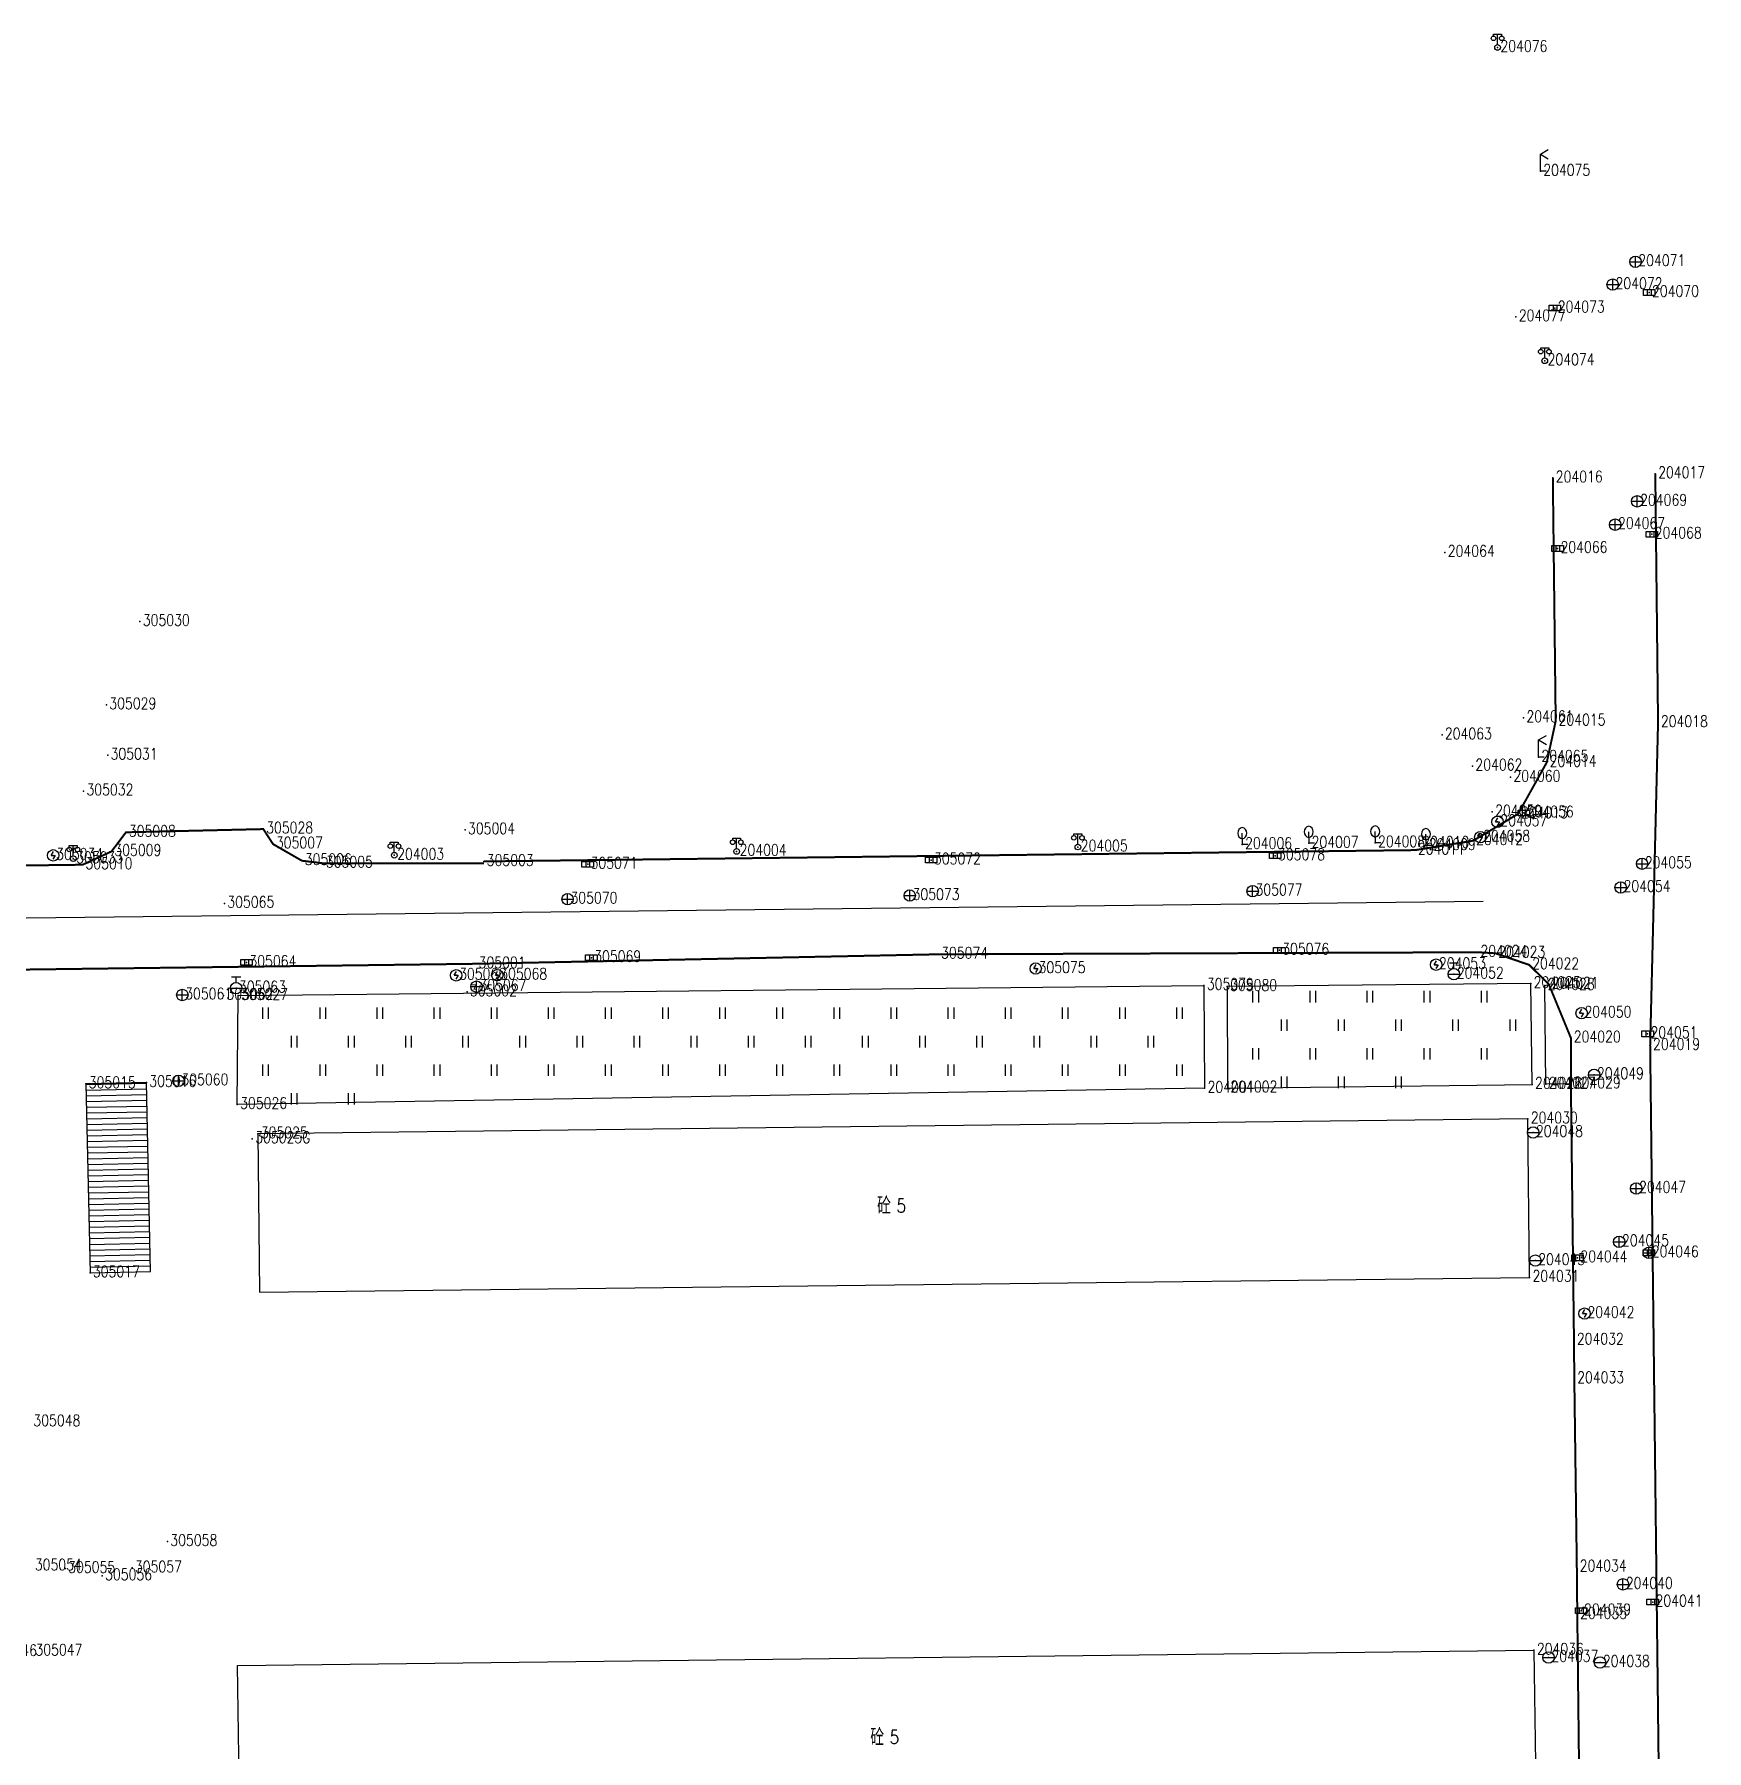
# Model space of a CAD drawing. Extents: x 953 to 1485, y 1110 to 1494.
# Drawn here: x 1338.1 to 1484.5, y 1343.7 to 1493.9 of the extents above; entities that cross this region are included whole.
import ezdxf
from ezdxf.enums import TextEntityAlignment as Align

# ---------------------------------------------------------------- set-up
doc = ezdxf.new("R2010")
doc.units = 0
doc.header["$LTSCALE"] = 0.5
doc.header["$PDSIZE"] = 0.2
doc.layers.get('0').update_dxf_attribs({"linetype": 'CONTINUOUS'})
doc.layers.add('ASSIST', color=7, linetype='CONTINUOUS', plot=False)
for name, color, linetype in [('DLDW', 11, 'CONTINUOUS'), ('DLSS', 4, 'CONTINUOUS'), ('GXYZ', 2, 'CONTINUOUS'), ('JMD', 6, 'CONTINUOUS'), ('ZBTZ', 3, 'CONTINUOUS'), ('ZDH', 1, 'CONTINUOUS')]:
    doc.layers.add(name, color=color, linetype=linetype)
doc.styles.add('HZ', font='rs.shx', dxfattribs={"width": 0.8, "bigfont": 'hztxt.shx'})
doc.linetypes.add('1161', pattern='A,0,[149,AAA.SHX,S=0.15,R=0,X=0,Y=0],-1.6', length=1.6)

# ---------------------------------------------------------------- blocks, each defined once
blk = doc.blocks.new('gc097')
for p, q in [((-0.7, 2), (-0.7, 2.3)), ((-0.7, 2.3), (0.7, 2.3)), ((0, 0.5), (0, 2.3)), ((0.7, 2.3), (0.7, 2))]:
    blk.add_line(p, q)
for centre, radius in [((-0.7, 1.6), 0.4), ((0, 0), 0.5), ((0.73, 1.6), 0.4)]:
    blk.add_circle(centre, radius)
blk = doc.blocks.new('gc052')
for p, q in [((0, 3), (1.39, 3.8)), ((0, 3), (1.39, 2.2)), ((0, 0), (0, 3)), ((1, 0), (0, 0))]:
    blk.add_line(p, q)
blk = doc.blocks.new('gc133')
for p, q in [((-1, 0), (1, 0)), ((-0.8, 2), (0.8, 2)), ((0, 1), (0, 2))]:
    blk.add_line(p, q)
blk.add_circle((0, 0), 1)
blk = doc.blocks.new('gc042')
blk.add_line((-1, 0), (1, 0))
blk.add_circle((0, 0), 1)
blk = doc.blocks.new('gc041')
for p, q in [((-1, 0.5), (1, 0.5)), ((-1, -0.5), (-1, 0.5)), ((-0.33, 0.5), (-0.33, -0.5)), ((0.33, 0.5), (0.33, -0.5)), ((1, 0.5), (1, -0.5)), ((1, -0.5), (-1, -0.5))]:
    blk.add_line(p, q)
blk = doc.blocks.new('gc043')
for p, q in [((-1, 0), (1, 0)), ((0, -1), (0, 1))]:
    blk.add_line(p, q)
blk.add_circle((0, 0), 1)
blk = doc.blocks.new('gc050')
for p, q in [((-0.35, 0), (0.05, 0.69)), ((-0.35, 0), (0.35, 0)), ((0.35, 0), (-0.06, -0.69))]:
    blk.add_line(p, q)
blk.add_circle((0, 0), 1)
blk = doc.blocks.new('gc143')
for p, q in [((0, 1), (0, 2)), ((0, 1), (0, 0)), ((1, 0), (0, 0))]:
    blk.add_line(p, q)
for centre, start, end in [((0.225, 2), 102.68038, 257.31962), ((-0.225, 2), 282.68038, 77.31962)]:
    blk.add_arc(centre, 1.025, start, end)
blk = doc.blocks.new('gc323')
at = {"flags": 128}
for points in [[(-0.5, 0), (-0.5, 2)], [(0.5, 0), (0.5, 2)]]:
    blk.add_lwpolyline(points, dxfattribs=at)

msp = doc.modelspace()

# ---------------------------------------------------------------- linework, layer by layer
at = {"linetype": 'Continuous'}
msp.add_line((1228.66, 1415.36, 10.81), (1464.96, 1418.07), dxfattribs=at)
at = {"layer": 'ASSIST', "linetype": 'Continuous', "flags": 128}
msp.add_lwpolyline([(1342.65, 1402.09), (1343.01, 1385.53), (1348.31, 1385.65), (1347.95, 1402.2)], close=True, dxfattribs=at)
at = {"layer": 'DLSS', "linetype": 'Continuous', "const_width": 0.175, "flags": 128}
for points in [[(1377.49, 1421.55), (1459.01, 1422.54), (1464.1, 1423.36), (1468.03, 1425.71), (1470.54, 1430.22), (1471.32, 1433.84), (1471.07, 1455.12)], [(1480.04, 1455.48), (1480.28, 1433.69), (1479.59, 1405.43), (1481.85, 1213.92)], [(1312.17, 1420.88), (1342.36, 1421.26), (1344.89, 1422.42), (1346.16, 1424.1), (1358.18, 1424.38), (1359.03, 1423.07), (1361.56, 1421.61), (1363.41, 1421.39), (1377.49, 1421.39)], [(1216.91, 1400.79), (1219.98, 1407.4), (1229.42, 1410.8), (1250.92, 1411.11), (1311.19, 1411.75), (1376.78, 1412.59), (1417.27, 1413.42), (1464.48, 1413.6), (1466.04, 1413.51), (1469.01, 1412.49), (1470.72, 1410.79), (1472.65, 1406.1), (1472.65, 1402.07), (1472.92, 1379.64), (1472.95, 1376.26), (1473.17, 1359.79), (1473.21, 1355.64), (1474.02, 1285.2)]]:
    msp.add_lwpolyline(points, dxfattribs=at)
at = {"layer": 'JMD', "linetype": 'Continuous'}
for p, q in [((1342.65, 1402.09), (1343.01, 1385.53)), ((1342.66, 1402.03), (1347.95, 1402.14)), ((1348.31, 1385.65), (1347.95, 1402.2)), ((1342.67, 1401.53), (1347.96, 1401.64)), ((1342.68, 1401.03), (1347.97, 1401.14)), ((1342.69, 1400.53), (1347.99, 1400.64)), ((1342.7, 1400.03), (1348, 1400.14)), ((1342.71, 1399.53), (1348.01, 1399.64)), ((1342.72, 1399.03), (1348.02, 1399.14)), ((1342.73, 1398.53), (1348.03, 1398.64)), ((1342.74, 1398.03), (1348.04, 1398.14)), ((1342.75, 1397.53), (1348.05, 1397.64)), ((1342.76, 1397.03), (1348.06, 1397.14)), ((1342.77, 1396.53), (1348.07, 1396.64)), ((1342.79, 1396.03), (1348.08, 1396.14)), ((1342.8, 1395.53), (1348.09, 1395.64)), ((1342.81, 1395.03), (1348.11, 1395.14)), ((1342.82, 1394.53), (1348.12, 1394.64)), ((1342.83, 1394.03), (1348.13, 1394.14)), ((1342.84, 1393.53), (1348.14, 1393.64)), ((1342.85, 1393.03), (1348.15, 1393.14)), ((1342.86, 1392.53), (1348.16, 1392.64)), ((1342.87, 1392.03), (1348.17, 1392.14)), ((1342.88, 1391.53), (1348.18, 1391.64)), ((1342.89, 1391.03), (1348.19, 1391.14)), ((1342.91, 1390.53), (1348.2, 1390.65)), ((1342.92, 1390.03), (1348.21, 1390.15)), ((1342.93, 1389.53), (1348.22, 1389.65)), ((1342.94, 1389.03), (1348.24, 1389.15)), ((1342.95, 1388.53), (1348.25, 1388.65)), ((1342.96, 1388.03), (1348.26, 1388.15)), ((1342.97, 1387.53), (1348.27, 1387.65)), ((1342.98, 1387.03), (1348.28, 1387.15)), ((1342.99, 1386.53), (1348.29, 1386.65)), ((1343, 1386.03), (1348.3, 1386.15)), ((1343.01, 1385.53), (1348.31, 1385.65))]:
    msp.add_line(p, q, dxfattribs=at)
at = {"layer": 'JMD', "linetype": 'Continuous', "flags": 128}
for points in [[(1469.04, 1385.14), (1468.89, 1399.01), (1357.71, 1397.71), (1357.85, 1383.84)], [(1469.42, 1352.51), (1469.62, 1338.61), (1356.12, 1337.29), (1355.93, 1351.18)]]:
    msp.add_lwpolyline(points, close=True, dxfattribs=at)
at = {"layer": 'ZBTZ', "linetype": '1161', "elevation": 14.03, "flags": 128}
msp.add_lwpolyline([(1442.57, 1410.59), (1442.59, 1401.71), (1469.26, 1402.03), (1469.14, 1410.86)], close=True, dxfattribs=at)
at = {"layer": 'ZBTZ', "linetype": '1161', "flags": 128}
for points in [[(1472.65, 1402.07), (1470.46, 1402.06), (1470.37, 1410.69), (1470.72, 1410.79), (1472.65, 1406.1), (1472.65, 1402.07)], [(1355.98, 1409.81), (1440.53, 1410.69), (1440.59, 1401.69), (1355.9, 1400.27)]]:
    msp.add_lwpolyline(points, close=True, dxfattribs=at)
at = {"layer": 'ZDH', "linetype": 'Continuous'}
for p in [(1466.23, 1492.8, 13.77), (1469.98, 1481.96, 13.82), (1478.3, 1474.04, 13.7), (1476.31, 1472.04, 13.74), (1479.5, 1471.35, 13.68), (1471.25, 1469.99, 13.7), (1467.84, 1469.22, 13.89), (1470.36, 1465.37, 13.86), (1471.07, 1455.12, 13.73), (1480.04, 1455.48, 13.72), (1478.46, 1453.07, 13.76), (1476.53, 1451.03, 13.8), (1479.74, 1450.19, 13.74), (1461.62, 1448.6, 15.53), (1471.49, 1448.94, 13.75), (1347.38, 1442.54, 15.85), (1344.45, 1435.26, 16.37), (1468.51, 1434.12, 14), (1471.32, 1433.84, 13.81), (1480.28, 1433.69, 13.8), (1461.37, 1432.62, 15.93), (1344.56, 1430.85, 15.15), (1469.82, 1430.68, 14.01), (1464.04, 1429.89, 14.66), (1467.37, 1428.92, 14.03), (1470.54, 1430.22, 13.86), (1342.45, 1427.71, 14.13), (1465.77, 1425.88, 13.98), (1468.54, 1425.8, 13.83), (1358.18, 1424.38, 13.64), (1375.85, 1424.32, 13.92), (1466.22, 1425.02, 13.93), (1468.03, 1425.71, 13.81), (1346.16, 1424.1, 13.42), (1359.03, 1423.07, 13.55), (1429.49, 1422.81, 13.95), (1443.88, 1423.03, 13.11), (1449.7, 1423.14, 13.18), (1455.52, 1423.18, 13.22), (1459.39, 1423.12, 17.2), (1459.96, 1422.94, 13.44), (1464.1, 1423.36, 13.87), (1464.72, 1423.67, 13.88), (1339.79, 1422.08, 13.29), (1341.55, 1421.79, 13.31), (1342.36, 1421.26, 13.18), (1344.89, 1422.42, 13.3), (1361.56, 1421.61, 13.55), (1363.41, 1421.39, 13.58), (1369.65, 1422.09, 13.83), (1377.49, 1421.55, 13.77), (1386.58, 1421.3, 13.8), (1399.62, 1422.43, 13.98), (1416.64, 1421.67, 13.82), (1446.76, 1422.05, 13.81), (1459.01, 1422.54, 13.86), (1478.88, 1421.35, 13.95), (1384.82, 1418.25, 13.87), (1414.77, 1418.56, 13.91), (1444.79, 1418.95, 13.9), (1477.01, 1419.27, 13.99), (1354.78, 1417.88, 13.5), (1447.13, 1413.77, 13.84), (1356.71, 1412.71, 13.49), (1376.78, 1412.59, 13.77), (1386.9, 1413.12, 13.8), (1417.27, 1413.42, 13.85), (1460.85, 1412.51, 14.02), (1464.48, 1413.6, 13.86), (1466.04, 1413.51, 13.87), (1469.01, 1412.49, 13.89), (1375.07, 1411.58, 13.9), (1378.67, 1411.6, 13.93), (1425.8, 1412.17, 14.02), (1462.41, 1411.68, 13.13), (1469.14, 1410.86, 13.99), (1470.72, 1410.79, 13.87), (1351.09, 1409.86, 13.52), (1354.7, 1409.82, 13.6), (1355.8, 1410.46, 12.83), (1355.98, 1409.81, 13.61), (1376.02, 1410.14, 13.93), (1376.85, 1410.59, 13.92), (1440.53, 1410.69, 14.02), (1442.57, 1410.59, 14.03), (1470.37, 1410.69, 13.99), (1473.59, 1408.27, 13.86), (1479.37, 1406.46, 13.82), (1472.65, 1406.1, 13.86), (1479.59, 1405.43, 13.81), (1342.65, 1402.09, 13.91), (1347.95, 1402.2, 13.91), (1350.76, 1402.34, 13.89), (1442.59, 1401.71, 14.17), (1469.26, 1402.03, 14.15), (1470.46, 1402.06, 14.13), (1472.65, 1402.07, 13.84), (1474.68, 1402.87, 13.84), (1355.9, 1400.27, 14.2), (1440.59, 1401.69, 14.16), (1468.89, 1399.01, 14.33), (1357.22, 1397.27, 14.32), (1357.71, 1397.71, 19.72), (1469.34, 1397.82, 14.35), (1478.37, 1392.92, 13.91), (1476.87, 1388.25, 13.95), (1473.23, 1386.85, 13.92), (1479.48, 1387.29, 13.87), (1343.01, 1385.53, 19.73), (1469.54, 1386.61, 14.35), (1469.04, 1385.14, 14.35), (1473.85, 1381.97, 13.89), (1472.92, 1379.64, 13.88), (1472.95, 1376.26, 13.88), (1349.79, 1362.02, 14.02), (1340.85, 1359.66, 14.01), (1346.69, 1359.71, 14), (1473.17, 1359.79, 13.78), (1344.08, 1359.03, 14), (1477.21, 1358.27, 13.82), (1479.81, 1356.72, 13.76), (1473.21, 1355.64, 13.78), (1473.55, 1355.96, 13.76), (1469.42, 1352.51, 14.33), (1470.69, 1351.87, 14.32), (1475.2, 1351.43, 13.76)]:
    msp.add_point(p, dxfattribs=at)

# ---------------------------------------------------------------- block references
at = {"layer": 'DLDW', "linetype": 'Continuous', "xscale": 0.5, "yscale": 0.5}
for p in [(1466.23, 1492.8, 13.77), (1470.36, 1465.37, 13.86), (1341.55, 1421.79, 13.31), (1369.65, 1422.09, 13.83), (1399.62, 1422.43, 13.98), (1429.49, 1422.81, 13.95)]:
    msp.add_blockref('gc097', p, dxfattribs=at)
at = {"layer": 'DLSS', "linetype": 'Continuous', "xscale": 0.5, "yscale": 0.5}
for p in [(1469.98, 1481.96, 13.82), (1469.82, 1430.68, 14.01)]:
    msp.add_blockref('gc052', p, dxfattribs=at)
at = {"layer": 'GXYZ', "linetype": 'Continuous', "xscale": 0.5, "yscale": 0.5}
for name, p in [('gc043', (1478.3, 1474.04, 13.7)), ('gc043', (1476.31, 1472.04, 13.74)), ('gc041', (1479.5, 1471.35, 13.68)), ('gc041', (1471.25, 1469.99, 13.7)), ('gc043', (1478.46, 1453.07, 13.76)), ('gc043', (1476.53, 1451.03, 13.8)), ('gc041', (1479.74, 1450.19, 13.74)), ('gc041', (1471.49, 1448.94, 13.75)), ('gc041', (1468.54, 1425.8, 13.83)), ('gc050', (1466.22, 1425.02, 13.93)), ('gc050', (1464.72, 1423.67, 13.88)), ('gc050', (1339.79, 1422.08, 13.29)), ('gc041', (1386.58, 1421.3, 13.8)), ('gc041', (1416.64, 1421.67, 13.82)), ('gc041', (1446.76, 1422.05, 13.81)), ('gc043', (1478.88, 1421.35, 13.95)), ('gc043', (1477.01, 1419.27, 13.99)), ('gc043', (1384.82, 1418.25, 13.87)), ('gc043', (1414.77, 1418.56, 13.91)), ('gc043', (1444.79, 1418.95, 13.9)), ('gc041', (1447.13, 1413.77, 13.84)), ('gc041', (1356.71, 1412.71, 13.49)), ('gc041', (1386.9, 1413.12, 13.8)), ('gc050', (1425.8, 1412.17, 14.02)), ('gc050', (1460.85, 1412.51, 14.02)), ('gc133', (1462.41, 1411.68, 13.13)), ('gc133', (1355.8, 1410.46, 12.83)), ('gc050', (1375.07, 1411.58, 13.9)), ('gc043', (1376.85, 1410.59, 13.92)), ('gc050', (1378.67, 1411.6, 13.93)), ('gc043', (1351.09, 1409.86, 13.52)), ('gc050', (1473.59, 1408.27, 13.86)), ('gc041', (1479.37, 1406.46, 13.82)), ('gc042', (1474.68, 1402.87, 13.84)), ('gc043', (1350.76, 1402.34, 13.89)), ('gc042', (1469.34, 1397.82, 14.35)), ('gc043', (1478.37, 1392.92, 13.91)), ('gc043', (1476.87, 1388.25, 13.95)), ('gc042', (1469.54, 1386.61, 14.35)), ('gc041', (1473.23, 1386.85, 13.92)), ('gc043', (1479.48, 1387.29, 13.87)), ('gc041', (1479.48, 1387.29, 13.87)), ('gc050', (1473.85, 1381.97, 13.89)), ('gc043', (1477.21, 1358.27, 13.82)), ('gc041', (1479.81, 1356.72, 13.76)), ('gc041', (1473.55, 1355.96, 13.76)), ('gc042', (1470.69, 1351.87, 14.32)), ('gc042', (1475.2, 1351.43, 13.76))]:
    msp.add_blockref(name, p, dxfattribs=at)
at = {"layer": 'ZBTZ', "linetype": 'Continuous', "xscale": 0.5, "yscale": 0.5}
for name, p in [('gc143', (1443.88, 1423.03, 13.11)), ('gc143', (1449.7, 1423.14, 13.18)), ('gc143', (1455.52, 1423.18, 13.22)), ('gc143', (1459.96, 1422.94, 13.44)), ('gc323', (1445.07, 1409.21)), ('gc323', (1450.07, 1409.21)), ('gc323', (1455.07, 1409.21)), ('gc323', (1460.07, 1409.21)), ('gc323', (1465.07, 1409.21)), ('gc323', (1358.4, 1407.77)), ('gc323', (1363.4, 1407.77)), ('gc323', (1368.4, 1407.77)), ('gc323', (1373.4, 1407.77)), ('gc323', (1378.4, 1407.77)), ('gc323', (1383.4, 1407.77)), ('gc323', (1388.4, 1407.77)), ('gc323', (1393.4, 1407.77)), ('gc323', (1398.4, 1407.77)), ('gc323', (1403.4, 1407.77)), ('gc323', (1408.4, 1407.77)), ('gc323', (1413.4, 1407.77)), ('gc323', (1418.4, 1407.77)), ('gc323', (1423.4, 1407.77)), ('gc323', (1428.4, 1407.77)), ('gc323', (1433.4, 1407.77)), ('gc323', (1438.4, 1407.77)), ('gc323', (1447.57, 1406.71)), ('gc323', (1452.57, 1406.71)), ('gc323', (1457.57, 1406.71)), ('gc323', (1462.57, 1406.71)), ('gc323', (1467.57, 1406.71)), ('gc323', (1360.9, 1405.27)), ('gc323', (1365.9, 1405.27)), ('gc323', (1370.9, 1405.27)), ('gc323', (1375.9, 1405.27)), ('gc323', (1380.9, 1405.27)), ('gc323', (1385.9, 1405.27)), ('gc323', (1390.9, 1405.27)), ('gc323', (1395.9, 1405.27)), ('gc323', (1400.9, 1405.27)), ('gc323', (1405.9, 1405.27)), ('gc323', (1410.9, 1405.27)), ('gc323', (1415.9, 1405.27)), ('gc323', (1420.9, 1405.27)), ('gc323', (1425.9, 1405.27)), ('gc323', (1430.9, 1405.27)), ('gc323', (1435.9, 1405.27)), ('gc323', (1445.07, 1404.21)), ('gc323', (1450.07, 1404.21)), ('gc323', (1455.07, 1404.21)), ('gc323', (1460.07, 1404.21)), ('gc323', (1465.07, 1404.21)), ('gc323', (1358.4, 1402.77)), ('gc323', (1363.4, 1402.77)), ('gc323', (1368.4, 1402.77)), ('gc323', (1373.4, 1402.77)), ('gc323', (1378.4, 1402.77)), ('gc323', (1383.4, 1402.77)), ('gc323', (1388.4, 1402.77)), ('gc323', (1393.4, 1402.77)), ('gc323', (1398.4, 1402.77)), ('gc323', (1403.4, 1402.77)), ('gc323', (1408.4, 1402.77)), ('gc323', (1413.4, 1402.77)), ('gc323', (1418.4, 1402.77)), ('gc323', (1423.4, 1402.77)), ('gc323', (1428.4, 1402.77)), ('gc323', (1433.4, 1402.77)), ('gc323', (1438.4, 1402.77)), ('gc323', (1447.57, 1401.71)), ('gc323', (1452.57, 1401.71)), ('gc323', (1457.57, 1401.71)), ('gc323', (1360.9, 1400.27)), ('gc323', (1365.9, 1400.27))]:
    msp.add_blockref(name, p, dxfattribs=at)

# ---------------------------------------------------------------- texts
at = {"layer": 'JMD', "linetype": 'Continuous', "style": 'HZ', "width": 0.8}
for p in [(1413.12, 1391.42), (1412.52, 1344.9)]:
    msp.add_text('砼', height=1.5, dxfattribs=at).set_placement(p, align=Align.MIDDLE_RIGHT)
for p in [(1413.62, 1391.42), (1413.02, 1344.9)]:
    msp.add_text('5', height=1.2, dxfattribs=at).set_placement(p, align=Align.MIDDLE_LEFT)
at = {"layer": 'ZDH', "linetype": 'Continuous', "style": 'HZ', "width": 0.8}
for s, p in [('204076', (1466.48, 1492.42, 13.77)), ('204075', (1470.23, 1481.58, 13.82)), ('204071', (1478.55, 1473.67, 13.7)), ('204072', (1476.56, 1471.66, 13.74)), ('204070', (1479.75, 1470.97, 13.68)), ('204077', (1468.09, 1468.84, 13.89)), ('204073', (1471.5, 1469.61, 13.7)), ('204074', (1470.61, 1465, 13.86)), ('204017', (1480.29, 1455.11, 13.72)), ('204016', (1471.32, 1454.74, 13.73)), ('204069', (1478.71, 1452.7, 13.76)), ('204067', (1476.78, 1450.66, 13.8)), ('204068', (1479.99, 1449.82, 13.74)), ('204064', (1461.87, 1448.23, 15.53)), ('204066', (1471.74, 1448.56, 13.75)), ('305030', (1347.63, 1442.17, 15.85)), ('305029', (1344.7, 1434.88, 16.37)), ('204061', (1468.76, 1433.75, 14)), ('204063', (1461.62, 1432.24, 15.93)), ('204015', (1471.57, 1433.46, 13.81)), ('204018', (1480.53, 1433.32, 13.8)), ('305031', (1344.81, 1430.47, 15.15)), ('204062', (1464.29, 1429.52, 14.66)), ('204065', (1470.07, 1430.3, 14.01)), ('204014', (1470.79, 1429.84, 13.86)), ('204060', (1467.62, 1428.54, 14.03)), ('305032', (1342.7, 1427.34, 14.13)), ('204059', (1466.02, 1425.5, 13.98)), ('204013', (1468.28, 1425.34, 13.81)), ('204056', (1468.79, 1425.42, 13.83)), ('305008', (1346.41, 1423.72, 13.42)), ('305028', (1358.43, 1424.01, 13.64)), ('305004', (1376.1, 1423.94, 13.92)), ('204058', (1464.97, 1423.29, 13.88)), ('204057', (1466.47, 1424.65, 13.93)), ('305009', (1345.14, 1422.05, 13.3)), ('305007', (1359.28, 1422.7, 13.55)), ('204004', (1399.88, 1422.06, 13.98)), ('204005', (1429.74, 1422.44, 13.95)), ('204006', (1444.13, 1422.65, 13.11)), ('204007', (1449.95, 1422.76, 13.18)), ('204008', (1455.77, 1422.8, 13.22)), ('204011', (1459.26, 1422.16, 13.86)), ('204010', (1459.64, 1422.75, 17.2)), ('204009', (1460.21, 1422.56, 13.44)), ('204012', (1464.35, 1422.99, 13.87)), ('305034', (1340.04, 1421.7, 13.29)), ('305033', (1341.8, 1421.41, 13.31)), ('305010', (1342.61, 1420.88, 13.18)), ('305006', (1361.81, 1421.24, 13.55)), ('305005', (1363.66, 1421.02, 13.58)), ('204003', (1369.9, 1421.71, 13.83)), ('305003', (1377.74, 1421.17, 13.77)), ('305071', (1386.83, 1420.92, 13.8)), ('305072', (1416.89, 1421.3, 13.82)), ('305078', (1447.01, 1421.67, 13.81)), ('204055', (1479.12, 1420.97, 13.95)), ('204054', (1477.26, 1418.89, 13.99)), ('305065', (1355.03, 1417.51, 13.5)), ('305070', (1385.07, 1417.87, 13.87)), ('305073', (1415.02, 1418.18, 13.91)), ('305077', (1445.04, 1418.58, 13.9)), ('305069', (1387.15, 1412.75, 13.8)), ('305074', (1417.52, 1413.05, 13.85)), ('305076', (1447.38, 1413.4, 13.84)), ('204024', (1464.73, 1413.22, 13.86)), ('204023', (1466.29, 1413.13, 13.87)), ('305064', (1356.96, 1412.33, 13.49)), ('305066', (1375.32, 1411.21, 13.9)), ('305001', (1377.03, 1412.21, 13.77)), ('305068', (1378.92, 1411.22, 13.93)), ('305075', (1426.05, 1411.79, 14.02)), ('204053', (1461.1, 1412.14, 14.02)), ('204052', (1462.66, 1411.3, 13.13)), ('204022', (1469.26, 1412.12, 13.89)), ('305063', (1356.05, 1410.09, 12.83)), ('305002', (1376.27, 1409.76, 13.93)), ('305067', (1377.1, 1410.22, 13.92)), ('305079', (1440.78, 1410.32, 14.02)), ('305080', (1442.82, 1410.22, 14.03)), ('204025', (1469.39, 1410.48, 13.99)), ('204028', (1470.62, 1410.32, 13.99)), ('204021', (1470.97, 1410.42, 13.87)), ('305061', (1351.34, 1409.48, 13.52)), ('305062', (1354.95, 1409.45, 13.6)), ('305027', (1356.23, 1409.43, 13.61)), ('204050', (1473.84, 1407.89, 13.86)), ('204020', (1472.9, 1405.72, 13.86)), ('204051', (1479.62, 1406.09, 13.82)), ('204019', (1479.84, 1405.06, 13.81)), ('204049', (1474.93, 1402.5, 13.84)), ('305015', (1342.9, 1401.71, 13.91)), ('305016', (1348.2, 1401.82, 13.91)), ('305060', (1351.01, 1401.97, 13.89)), ('204001', (1440.84, 1401.31, 14.16)), ('204002', (1442.84, 1401.34, 14.17)), ('204026', (1469.51, 1401.66, 14.15)), ('204027', (1470.71, 1401.68, 14.13)), ('204029', (1472.9, 1401.69, 13.84)), ('305026', (1356.15, 1399.9, 14.2)), ('204030', (1469.14, 1398.63, 14.33)), ('305025G', (1357.47, 1396.9, 14.32)), ('305025', (1357.96, 1397.33, 19.72)), ('204048', (1469.59, 1397.44, 14.35)), ('204047', (1478.62, 1392.55, 13.91)), ('204045', (1477.12, 1387.88, 13.95)), ('204043', (1469.79, 1386.23, 14.35)), ('204044', (1473.48, 1386.47, 13.92)), ('204046', (1479.73, 1386.91, 13.87)), ('305017', (1343.26, 1385.16, 19.73)), ('204031', (1469.29, 1384.77, 14.35)), ('204042', (1474.1, 1381.6, 13.89)), ('204032', (1473.17, 1379.27, 13.88)), ('204033', (1473.2, 1375.89, 13.88)), ('305048', (1338.05, 1372.12, 14.31)), ('305058', (1350.04, 1361.64, 14.02)), ('305054', (1338.18, 1359.5, 14.17)), ('305055', (1341.1, 1359.28, 14.01)), ('305056', (1344.33, 1358.65, 14)), ('305057', (1346.94, 1359.33, 14)), ('204034', (1473.42, 1359.41, 13.78)), ('204040', (1477.46, 1357.89, 13.82)), ('204041', (1480.06, 1356.34, 13.76)), ('204035', (1473.46, 1355.26, 13.78)), ('204039', (1473.8, 1355.58, 13.76)), ('305046', (1334.25, 1352.01, 14.29)), ('305047', (1338.23, 1352.05, 14.3)), ('204036', (1469.67, 1352.13, 14.33)), ('204037', (1470.94, 1351.5, 14.32)), ('204038', (1475.45, 1351.06, 13.76))]:
    msp.add_text(s, height=1, dxfattribs=at).set_placement(p)

doc.saveas('drawing.dxf')
